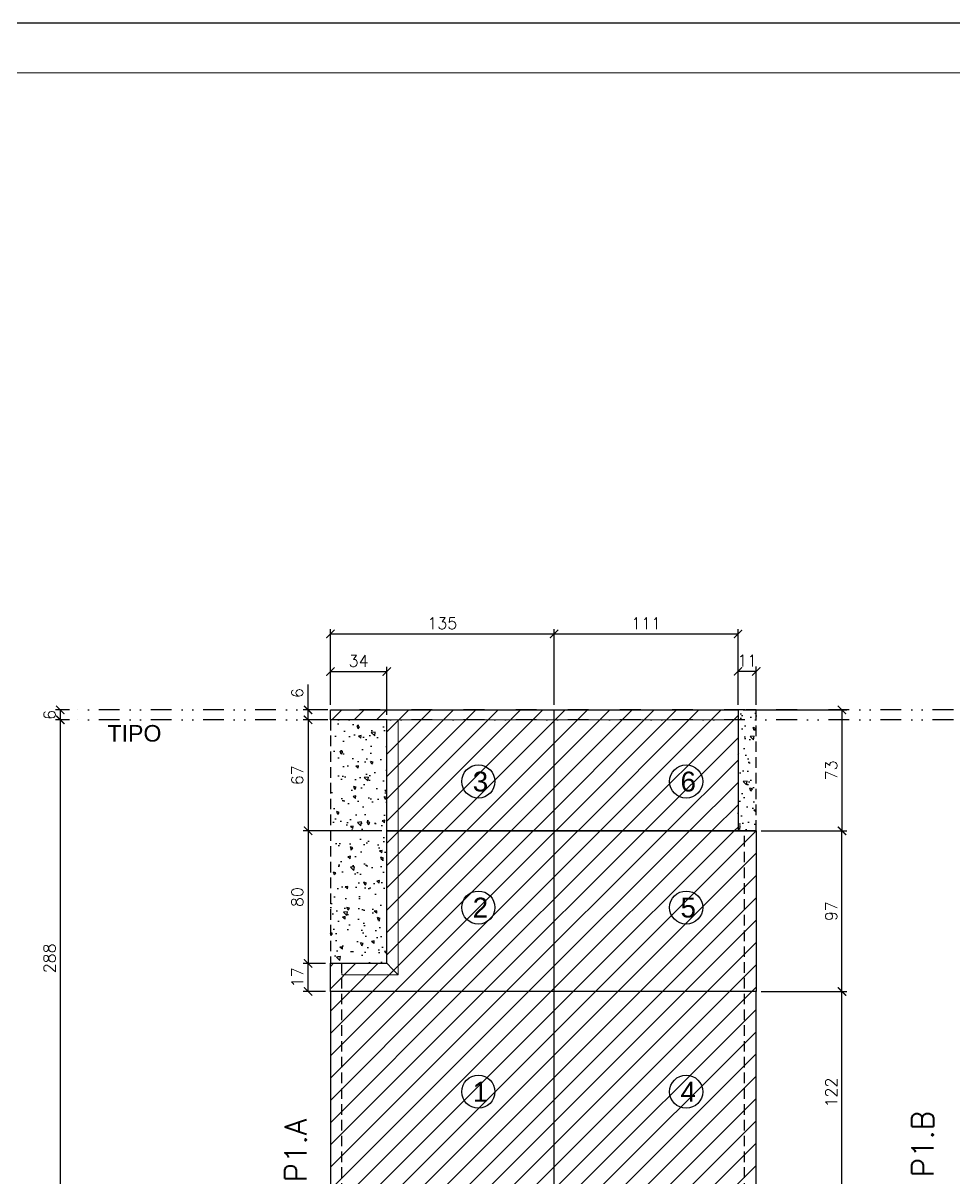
# Model space of a CAD drawing. Extents: x -23436 to 4767, y -3862 to 10024.
# Drawn here: x -17156 to -16595, y 6735 to 7432 of the extents above; entities that cross this region are included whole.
import ezdxf
from ezdxf.enums import TextEntityAlignment as Align

# ---------------------------------------------------------------- set-up
doc = ezdxf.new("R2010")
doc.units = 0
doc.header["$PDMODE"] = 2
doc.header["$PDSIZE"] = 10
doc.linetypes.add('DIVIDE2', pattern=[0.625, 0.25, -0.125, 0, -0.125, 0, -0.125])
doc.linetypes.add('HIDDEN', pattern=[9.525, 6.35, -3.175])
doc.layers.get('0').update_dxf_attribs({"lineweight": 13})
doc.layers.get('Defpoints').update_dxf_attribs({"lineweight": 13})
for name, color, linetype, lineweight in [('A-GENM', 7, 'Continuous', 18), ('cotas', 4, 'Continuous', 13), ('FOLHA MB', 7, 'Continuous', 13), ('Texto Seção', 7, 'Continuous', 15)]:
    doc.layers.add(name, color=color, linetype=linetype, lineweight=lineweight)
for name, color, linetype in [('Concreto', 250, 'HIDDEN'), ('Cota', 4, 'Continuous'), ('MB Logo', 254, 'Continuous'), ('Nível', 160, 'Continuous'), ('Painéis', 30, 'Continuous'), ('Reaproveitamento', 252, 'Continuous'), ('Romaneio', 10, 'Continuous'), ('Sarrafo de Pressão', 42, 'HIDDEN'), ('Texto Nível', 251, 'Continuous')]:
    doc.layers.add(name, color=color, linetype=linetype)
doc.layers.add('Laje_Perimetro', color=7, linetype='Continuous', plot=False)
doc.styles.add('ARIAL', font='arial.ttf', dxfattribs={"oblique": 15, "height": 25})
doc.styles.add('REGUA-120', font='ROMANS.shx', dxfattribs={"height": 15})
doc.styles.add('ROMANS', font='romans.shx')
doc.dimstyles.new('Cota Paínel', dxfattribs={"dimtxt": 7, "dimasz": 5, "dimexe": 3, "dimexo": 3, "dimgap": 3, "dimtad": 1, "dimdec": 1, "dimzin": 12, "dimdsep": 46, "dimtxsty": 'ROMANS', "dimblk": 'ARCHTICK', "dimcen": 0, "dimclrd": 4, "dimclre": 4, "dimclrt": 1, "dimadec": 1, "dimazin": 3, "dimtfac": 1, "dimtdec": 1, "dimtmove": 0, "dimatfit": 3, "dimldrblk": 'OBLIQUE', "dimfxl": 0, "dimtolj": 1, "dimtzin": 12, "dimarcsym": 0})
doc.dimstyles.new('PAINEL', dxfattribs={"dimtxt": 7, "dimasz": 5, "dimexe": 3, "dimexo": 3, "dimgap": 3, "dimtad": 1, "dimdec": 1, "dimzin": 12, "dimdsep": 46, "dimtxsty": 'ROMANS', "dimblk": 'ARCHTICK', "dimcen": 0, "dimclrd": 4, "dimclre": 4, "dimclrt": 1, "dimadec": 1, "dimazin": 3, "dimtfac": 1, "dimtdec": 1, "dimtmove": 0, "dimatfit": 3, "dimldrblk": 'OBLIQUE', "dimfxl": 0, "dimtolj": 1, "dimtzin": 12, "dimarcsym": 0})
pattern_1 = [(45, (1585, -9e-13), (-6.735192, 6.735192), [])]

# ---------------------------------------------------------------- blocks, each defined once
blk = doc.blocks.new('A$C169d8357')
at = {"layer": 'FOLHA MB', "color": 1}
for points in [[(0, 1199.94), (0, 149.94), (1485.02, 149.94), (1485.02, 1199.94)], [(70, 1169.94), (70, 179.94), (1455.02, 179.94), (1455.02, 1169.94)]]:
    blk.add_lwpolyline(points, close=True, dxfattribs=at)
blk = doc.blocks.new('_ArchTick')
at = {"color": 0, "linetype": 'ByBlock', "const_width": 0.15}
blk.add_lwpolyline([(-0.5, -0.5), (0.5, 0.5)], dxfattribs=at)
blk = doc.blocks.new('*D3771')
at = {"layer": 'Cota', "color": 4, "lineweight": -2, "transparency": 16777216}
for p, q in [((-16710.94, 6847.59), (-16659.22, 6847.59)), ((-16662.22, 6725.59), (-16662.22, 6847.59)), ((-16710.94, 6725.59), (-16659.22, 6725.59))]:
    blk.add_line(p, q, dxfattribs=at)
at = {"layer": 'Defpoints', "color": 0, "transparency": 16777216}
for p in [(-16713.94, 6847.59), (-16662.22, 6847.59), (-16713.94, 6725.59)]:
    blk.add_point(p, dxfattribs=at)
at = {"layer": 'Cota', "color": 4, "lineweight": -2, "transparency": 16777216, "xscale": 5, "yscale": 5, "zscale": 5}
for p, rotation in [((-16662.22, 6847.59), 90), ((-16662.22, 6725.59), 270)]:
    blk.add_blockref('_ArchTick', p, dxfattribs=dict(at, rotation=rotation))
at = {"layer": 'Cota', "color": 1, "transparency": 16777216, "insert": (-16668.72, 6786.59), "char_height": 7, "attachment_point": 5, "rotation": 90, "style": 'ROMANS'}
blk.add_mtext('\\A1;122', dxfattribs=at)
blk = doc.blocks.new('_OBLIQUE')
at = {"color": 0, "linetype": 'ByBlock', "lineweight": -2}
for p, q in [((0, 0), (-1, 0)), ((-0.5, -0.5), (0.5, 0.5))]:
    blk.add_line(p, q, dxfattribs=at)
blk = doc.blocks.new('*D3790')
at = {"layer": 'A-GENM', "color": 4, "lineweight": -2, "transparency": 16777216}
for p, q in [((-16721.94, 7017.59), (-16659.22, 7017.59)), ((-16662.22, 7017.59), (-16662.22, 6944.59)), ((-16710.94, 6944.59), (-16659.22, 6944.59))]:
    blk.add_line(p, q, dxfattribs=at)
at = {"layer": 'Defpoints', "color": 0, "transparency": 16777216}
for p in [(-16724.94, 7017.59), (-16713.94, 6944.59), (-16662.22, 6944.59)]:
    blk.add_point(p, dxfattribs=at)
at = {"layer": 'A-GENM', "color": 4, "lineweight": -2, "transparency": 16777216, "xscale": 5, "yscale": 5, "zscale": 5}
for p, rotation in [((-16662.22, 7017.59), 90), ((-16662.22, 6944.59), 270)]:
    blk.add_blockref('_ArchTick', p, dxfattribs=dict(at, rotation=rotation))
at = {"layer": 'A-GENM', "color": 1, "transparency": 16777216, "insert": (-16668.72, 6981.09), "char_height": 7, "attachment_point": 5, "rotation": 90, "style": 'ROMANS'}
blk.add_mtext('\\A1;73', dxfattribs=at)
blk = doc.blocks.new('*D3791')
at = {"layer": 'A-GENM', "color": 4, "lineweight": -2, "transparency": 16777216}
for p, q in [((-16710.94, 6944.59), (-16659.22, 6944.59)), ((-16662.22, 6847.59), (-16662.22, 6944.59)), ((-16710.94, 6847.59), (-16659.22, 6847.59))]:
    blk.add_line(p, q, dxfattribs=at)
at = {"layer": 'Defpoints', "color": 0, "transparency": 16777216}
for p in [(-16713.94, 6944.59), (-16662.22, 6944.59), (-16713.94, 6847.59)]:
    blk.add_point(p, dxfattribs=at)
at = {"layer": 'A-GENM', "color": 4, "lineweight": -2, "transparency": 16777216, "xscale": 5, "yscale": 5, "zscale": 5}
for p, rotation in [((-16662.22, 6944.59), 90), ((-16662.22, 6847.59), 270)]:
    blk.add_blockref('_ArchTick', p, dxfattribs=dict(at, rotation=rotation))
at = {"layer": 'A-GENM', "color": 1, "transparency": 16777216, "insert": (-16668.72, 6896.09), "char_height": 7, "attachment_point": 5, "rotation": 90, "style": 'ROMANS'}
blk.add_mtext('\\A1;97', dxfattribs=at)
blk = doc.blocks.new('*D3792')
at = {"layer": 'cotas', "color": 4, "lineweight": -2, "transparency": 16777216}
for p, q in [((-16939.94, 6944.59), (-16987.41, 6944.59)), ((-16984.41, 6944.59), (-16984.41, 6864.59)), ((-16973.94, 6864.59), (-16987.41, 6864.59))]:
    blk.add_line(p, q, dxfattribs=at)
at = {"layer": 'Defpoints', "color": 0, "transparency": 16777216}
for p in [(-16936.94, 6944.59), (-16984.41, 6864.59), (-16970.94, 6864.59)]:
    blk.add_point(p, dxfattribs=at)
at = {"layer": 'cotas', "color": 4, "lineweight": -2, "transparency": 16777216, "xscale": 5, "yscale": 5, "zscale": 5}
for p, rotation in [((-16984.41, 6944.59), 90), ((-16984.41, 6864.59), 270)]:
    blk.add_blockref('_ArchTick', p, dxfattribs=dict(at, rotation=rotation))
at = {"layer": 'cotas', "color": 1, "transparency": 16777216, "insert": (-16990.91, 6904.59), "char_height": 7, "attachment_point": 5, "rotation": 90, "style": 'ROMANS'}
blk.add_mtext('\\A1;80', dxfattribs=at)
blk = doc.blocks.new('*D3793')
at = {"layer": 'cotas', "color": 4, "lineweight": -2, "transparency": 16777216}
for p, q in [((-16973.94, 7011.59), (-16987.41, 7011.59)), ((-16984.41, 7011.59), (-16984.41, 6944.59)), ((-16939.94, 6944.59), (-16987.41, 6944.59))]:
    blk.add_line(p, q, dxfattribs=at)
at = {"layer": 'Defpoints', "color": 0, "transparency": 16777216}
for p in [(-16970.94, 7011.59), (-16984.41, 6944.59), (-16936.94, 6944.59)]:
    blk.add_point(p, dxfattribs=at)
at = {"layer": 'cotas', "color": 4, "lineweight": -2, "transparency": 16777216, "xscale": 5, "yscale": 5, "zscale": 5}
for p, rotation in [((-16984.41, 7011.59), 90), ((-16984.41, 6944.59), 270)]:
    blk.add_blockref('_ArchTick', p, dxfattribs=dict(at, rotation=rotation))
at = {"layer": 'cotas', "color": 1, "transparency": 16777216, "insert": (-16990.91, 6978.09), "char_height": 7, "attachment_point": 5, "rotation": 90, "style": 'ROMANS'}
blk.add_mtext('\\A1;67', dxfattribs=at)
blk = doc.blocks.new('*D3812')
at = {"layer": 'cotas', "color": 4, "lineweight": -2, "transparency": 16777216}
for p, q in [((-16724.94, 7020.59), (-16724.94, 7043.88)), ((-16713.94, 7020.59), (-16713.94, 7043.88)), ((-16713.94, 7040.88), (-16724.94, 7040.88))]:
    blk.add_line(p, q, dxfattribs=at)
at = {"layer": 'Defpoints', "color": 0, "transparency": 16777216}
for p in [(-16724.94, 7040.88), (-16724.94, 7017.59), (-16713.94, 7017.59)]:
    blk.add_point(p, dxfattribs=at)
at = {"layer": 'cotas', "color": 4, "lineweight": -2, "transparency": 16777216, "xscale": 5, "yscale": 5, "zscale": 5, "rotation": 180}
blk.add_blockref('_ArchTick', (-16724.94, 7040.88), dxfattribs=at)
at = {"layer": 'cotas', "color": 4, "lineweight": -2, "transparency": 16777216, "xscale": 5, "yscale": 5, "zscale": 5}
blk.add_blockref('_ArchTick', (-16713.94, 7040.88), dxfattribs=at)
at = {"layer": 'cotas', "color": 1, "transparency": 16777216, "insert": (-16719.44, 7047.38), "char_height": 7, "attachment_point": 5, "style": 'ROMANS'}
blk.add_mtext('\\A1;11', dxfattribs=at)
blk = doc.blocks.new('*D3813')
at = {"layer": 'cotas', "color": 4, "lineweight": -2, "transparency": 16777216}
for p, q in [((-16970.94, 7020.59), (-16970.94, 7043.7)), ((-16936.94, 7014.59), (-16936.94, 7043.7)), ((-16970.94, 7040.7), (-16936.94, 7040.7))]:
    blk.add_line(p, q, dxfattribs=at)
at = {"layer": 'Defpoints', "color": 0, "transparency": 16777216}
for p in [(-16936.94, 7040.7), (-16970.94, 7017.59), (-16936.94, 7011.59)]:
    blk.add_point(p, dxfattribs=at)
at = {"layer": 'cotas', "color": 4, "lineweight": -2, "transparency": 16777216, "xscale": 5, "yscale": 5, "zscale": 5, "rotation": 180}
blk.add_blockref('_ArchTick', (-16970.94, 7040.7), dxfattribs=at)
at = {"layer": 'cotas', "color": 4, "lineweight": -2, "transparency": 16777216, "xscale": 5, "yscale": 5, "zscale": 5}
blk.add_blockref('_ArchTick', (-16936.94, 7040.7), dxfattribs=at)
at = {"layer": 'cotas', "color": 1, "transparency": 16777216, "insert": (-16953.94, 7047.2), "char_height": 7, "attachment_point": 5, "style": 'ROMANS'}
blk.add_mtext('\\A1;34', dxfattribs=at)
blk = doc.blocks.new('*D3814')
at = {"layer": 'cotas', "color": 4, "lineweight": -2, "transparency": 16777216}
for p, q in [((-16970.94, 7020.59), (-16970.94, 7066.43)), ((-16970.94, 7063.43), (-16835.94, 7063.43)), ((-16835.94, 7020.59), (-16835.94, 7066.43))]:
    blk.add_line(p, q, dxfattribs=at)
at = {"layer": 'Defpoints', "color": 0, "transparency": 16777216}
for p in [(-16835.94, 7063.43), (-16970.94, 7017.59), (-16835.94, 7017.59)]:
    blk.add_point(p, dxfattribs=at)
at = {"layer": 'cotas', "color": 4, "lineweight": -2, "transparency": 16777216, "xscale": 5, "yscale": 5, "zscale": 5, "rotation": 180}
blk.add_blockref('_ArchTick', (-16970.94, 7063.43), dxfattribs=at)
at = {"layer": 'cotas', "color": 4, "lineweight": -2, "transparency": 16777216, "xscale": 5, "yscale": 5, "zscale": 5}
blk.add_blockref('_ArchTick', (-16835.94, 7063.43), dxfattribs=at)
at = {"layer": 'cotas', "color": 1, "transparency": 16777216, "insert": (-16903.44, 7069.93), "char_height": 7, "attachment_point": 5, "style": 'ROMANS'}
blk.add_mtext('\\A1;135', dxfattribs=at)
blk = doc.blocks.new('*D3815')
at = {"layer": 'cotas', "color": 4, "lineweight": -2, "transparency": 16777216}
for p, q in [((-16835.94, 7020.59), (-16835.94, 7066.43)), ((-16835.94, 7063.43), (-16724.94, 7063.43)), ((-16724.94, 7020.59), (-16724.94, 7066.43))]:
    blk.add_line(p, q, dxfattribs=at)
at = {"layer": 'Defpoints', "color": 0, "transparency": 16777216}
for p in [(-16724.94, 7063.43), (-16835.94, 7017.59), (-16724.94, 7017.59)]:
    blk.add_point(p, dxfattribs=at)
at = {"layer": 'cotas', "color": 4, "lineweight": -2, "transparency": 16777216, "xscale": 5, "yscale": 5, "zscale": 5, "rotation": 180}
blk.add_blockref('_ArchTick', (-16835.94, 7063.43), dxfattribs=at)
at = {"layer": 'cotas', "color": 4, "lineweight": -2, "transparency": 16777216, "xscale": 5, "yscale": 5, "zscale": 5}
blk.add_blockref('_ArchTick', (-16724.94, 7063.43), dxfattribs=at)
at = {"layer": 'cotas', "color": 1, "transparency": 16777216, "insert": (-16780.44, 7069.93), "char_height": 7, "attachment_point": 5, "style": 'ROMANS'}
blk.add_mtext('\\A1;111', dxfattribs=at)
blk = doc.blocks.new('*D4646')
at = {"layer": 'cotas', "color": 4, "lineweight": -2, "transparency": 16777216}
for p, q in [((-16984.41, 7017.59), (-16984.41, 7032.93)), ((-16973.94, 7017.59), (-16987.41, 7017.59)), ((-16984.41, 7011.59), (-16984.41, 7017.59)), ((-16973.94, 7011.59), (-16987.41, 7011.59))]:
    blk.add_line(p, q, dxfattribs=at)
at = {"layer": 'Defpoints', "color": 0, "transparency": 16777216}
for p in [(-16984.41, 7017.59), (-16970.94, 7017.59), (-16970.94, 7011.59)]:
    blk.add_point(p, dxfattribs=at)
at = {"layer": 'cotas', "color": 4, "lineweight": -2, "transparency": 16777216, "xscale": 5, "yscale": 5, "zscale": 5}
for p, rotation in [((-16984.41, 7017.59), 90), ((-16984.41, 7011.59), 270)]:
    blk.add_blockref('_ArchTick', p, dxfattribs=dict(at, rotation=rotation))
at = {"layer": 'cotas', "color": 1, "transparency": 16777216, "insert": (-16990.91, 7027.76), "char_height": 7, "attachment_point": 5, "rotation": 90, "style": 'ROMANS'}
blk.add_mtext('\\A1;6', dxfattribs=at)
blk = doc.blocks.new('*D5039')
at = {"layer": 'cotas', "color": 4, "lineweight": -2, "transparency": 16777216}
for p, q in [((-17128.41, 7011.59), (-17136.9, 7011.59)), ((-17133.9, 6723.59), (-17133.9, 7011.59)), ((-17144.26, 6723.59), (-17130.9, 6723.59))]:
    blk.add_line(p, q, dxfattribs=at)
at = {"layer": 'Defpoints', "color": 0, "transparency": 16777216}
for p in [(-17133.9, 7011.59), (-17125.41, 7011.59), (-17147.26, 6723.59)]:
    blk.add_point(p, dxfattribs=at)
at = {"layer": 'cotas', "color": 4, "lineweight": -2, "transparency": 16777216, "xscale": 5, "yscale": 5, "zscale": 5}
for p, rotation in [((-17133.9, 7011.59), 90), ((-17133.9, 6723.59), 270)]:
    blk.add_blockref('_ArchTick', p, dxfattribs=dict(at, rotation=rotation))
at = {"layer": 'cotas', "color": 1, "transparency": 16777216, "insert": (-17140.4, 6867.59), "char_height": 7, "attachment_point": 5, "rotation": 90, "style": 'ROMANS'}
blk.add_mtext('\\A1;288', dxfattribs=at)
blk = doc.blocks.new('*D5040')
at = {"layer": 'cotas', "color": 4, "lineweight": -2, "transparency": 16777216}
for p, q in [((-17128.41, 7017.59), (-17136.9, 7017.59)), ((-17133.9, 7011.59), (-17133.9, 7017.59)), ((-17128.41, 7011.59), (-17136.9, 7011.59))]:
    blk.add_line(p, q, dxfattribs=at)
at = {"layer": 'Defpoints', "color": 0, "transparency": 16777216}
for p in [(-17133.9, 7017.59), (-17125.41, 7017.59), (-17125.41, 7011.59)]:
    blk.add_point(p, dxfattribs=at)
at = {"layer": 'cotas', "color": 4, "lineweight": -2, "transparency": 16777216, "xscale": 5, "yscale": 5, "zscale": 5}
for p, rotation in [((-17133.9, 7017.59), 90), ((-17133.9, 7011.59), 270)]:
    blk.add_blockref('_ArchTick', p, dxfattribs=dict(at, rotation=rotation))
at = {"layer": 'cotas', "color": 1, "transparency": 16777216, "insert": (-17140.4, 7014.59), "char_height": 7, "attachment_point": 5, "rotation": 90, "style": 'ROMANS'}
blk.add_mtext('\\A1;6', dxfattribs=at)
blk = doc.blocks.new('*D6306')
at = {"layer": 'Defpoints', "color": 0, "transparency": 16777216}
for p in [(-16984.41, 6864.59), (-16970.94, 6864.59), (-16970.94, 6847.59)]:
    blk.add_point(p, dxfattribs=at)
at = {"layer": 'Texto Nível', "color": 4, "lineweight": -2, "transparency": 16777216}
for p, q in [((-16973.94, 6864.59), (-16987.41, 6864.59)), ((-16984.41, 6847.59), (-16984.41, 6864.59)), ((-16973.94, 6847.59), (-16987.41, 6847.59))]:
    blk.add_line(p, q, dxfattribs=at)
at = {"layer": 'Texto Nível', "color": 4, "lineweight": -2, "transparency": 16777216, "xscale": 5, "yscale": 5, "zscale": 5}
for p, rotation in [((-16984.41, 6864.59), 90), ((-16984.41, 6847.59), 270)]:
    blk.add_blockref('_ArchTick', p, dxfattribs=dict(at, rotation=rotation))
at = {"layer": 'Texto Nível', "color": 1, "transparency": 16777216, "insert": (-16990.91, 6856.09), "char_height": 7, "attachment_point": 5, "rotation": 90, "style": 'ROMANS'}
blk.add_mtext('\\A1;17', dxfattribs=at)

msp = doc.modelspace()

# ---------------------------------------------------------------- hatches: boundary and pattern name
at = {"layer": 'Concreto'}
h = msp.add_hatch(dxfattribs=at)
h.set_pattern_fill('AR-CONC', color=256, scale=0.1, angle=90)
h.set_pattern_definition([(140, (1585, -29), (1.593909, 18.218467), [1.905, -20.955]), (85, (1585, -29), (-19.105685, -3.524342), [1.524, -16.764058]), (190.45144, (1585.133, -27.482), (-17.511775, 14.694125), [1.619001, -17.809024]), (136.1842, (1579.92, -29), (4.204233, 27.107904), [2.8575, -31.4325]), (186.63556, (1580.27, -26.74), (-24.742612, 23.740413), [2.428502, -26.71356]), (81.18415, (1579.92, -29), (-24.742612, 23.740413), [2.285997, -25.145973]), (111, (1581.19, -26.46), (10.22652, 15.161439), [1.905, -20.955]), (56, (1581.19, -26.46), (-18.418797, 6.180203), [1.524, -16.764]), (161.45145, (1582.042, -25.197), (-8.192277, 21.341642), [1.619001, -17.808994]), (127.5, (1585, -29), (-8.4555039, 0.3088603), [0, -16.5608, 0, -17.018, 0, -16.8275]), (97.5, (1585, -29), (-10.0180575, 6.6819663), [0, -9.7028, 0, -16.1798, 0, -6.4135]), (57.5, (1585, -34.664), (0.5728744, 13.5590595), [0, -6.35, 0, -19.812, 0, -26.289]), (47.5, (1585, -37.204), (-2.542649, 14.812918), [0, -8.255, 0, -13.1572, 0, -18.669])])
h.paths.add_polyline_path([(-16724.942, 6944.595), (-16713.942, 6944.595), (-16713.942, 7018.595), (-16724.942, 7018.595)])
h = msp.add_hatch(dxfattribs=at)
h.set_pattern_fill('AR-CONC', color=256, scale=0.1, angle=90)
h.set_pattern_definition([(140, (2e-12, 4607), (1.593909, 18.218467), [1.905, -20.955]), (85, (2e-12, 4607), (-19.105685, -3.524342), [1.524, -16.764058]), (190.45144, (0.133, 4608.518), (-17.511775, 14.694125), [1.619, -17.809024]), (136.1842, (-5.08, 4607), (4.204233, 27.107904), [2.8575, -31.4325]), (186.63556, (-4.73, 4609.26), (-24.742612, 23.740413), [2.428502, -26.71356]), (81.18415, (-5.08, 4607), (-24.742612, 23.740413), [2.285997, -25.145973]), (111, (-3.81, 4609.54), (10.22652, 15.161439), [1.905, -20.955]), (56, (-3.81, 4609.54), (-18.418797, 6.180203), [1.524, -16.764]), (161.45145, (-2.958, 4610.803), (-8.192277, 21.341642), [1.619, -17.808994]), (127.5, (2e-12, 4607), (-8.455504, 0.3088603), [0, -16.5608, 0, -17.018, 0, -16.8275]), (97.5, (2e-12, 4607), (-10.0180575, 6.6819663), [0, -9.7028, 0, -16.1798, 0, -6.4135]), (57.5, (2e-12, 4601.336), (0.5728744, 13.5590595), [0, -6.35, 0, -19.812, 0, -26.289]), (47.5, (2e-12, 4598.796), (-2.542649, 14.812918), [0, -8.255, 0, -13.1572, 0, -18.669])])
h.paths.add_polyline_path([(-16970.942, 6864.595), (-16936.942, 6864.595), (-16936.942, 7011.595), (-16970.942, 7011.595)])
at = {"layer": 'Reaproveitamento'}
h = msp.add_hatch(dxfattribs=at)
h.set_pattern_fill('ANSI31', color=256, scale=3, style=0)
h.set_pattern_definition([(45, (-11602.353, -9e-13), (-6.735192, 6.735192), [])])
h.paths.add_polyline_path([(-16936.942, 6944.595), (-16936.942, 7011.595), (-16970.942, 7011.595), (-16970.942, 7017.595), (-16724.942, 7017.595), (-16724.942, 6944.595), (-16713.942, 6944.595)])
h = msp.add_hatch(dxfattribs=at)
h.set_pattern_fill('ANSI31', color=256, scale=3, style=0)
h.set_pattern_definition(pattern_1)
h.paths.add_polyline_path([(-16970.942, 6847.595), (-16970.942, 6864.595), (-16936.942, 6864.595), (-16936.942, 6944.595), (-16713.942, 6944.595), (-16713.942, 6847.595)])
h = msp.add_hatch(dxfattribs=at)
h.set_pattern_fill('ANSI31', color=256, scale=3, style=0)
h.set_pattern_definition(pattern_1)
h.paths.add_polyline_path([(-16970.942, 6725.595), (-16713.942, 6725.595), (-16713.942, 6847.595), (-16970.942, 6847.595)])

# ---------------------------------------------------------------- linework, layer by layer
at = {"layer": 'Concreto'}
for points in [[(-16724.942, 6944.595), (-16713.942, 6944.595), (-16713.942, 7017.595), (-16724.942, 7017.595)], [(-16970.942, 6864.595), (-16936.942, 6864.595), (-16936.942, 7011.595), (-16970.942, 7011.595)]]:
    msp.add_lwpolyline(points, close=True, dxfattribs=at)
at = {"layer": 'cotas', "color": 50}
for p, q in [((-16970.942, 7017.595), (-16970.942, 7014.595)), ((-16970.942, 7017.595), (-16724.942, 7017.595)), ((-16970.942, 7011.595), (-16970.942, 7014.595)), ((-16724.942, 7017.595), (-16724.942, 7014.595)), ((-16724.942, 7011.595), (-16724.942, 7014.595)), ((-16970.942, 7011.595), (-16724.942, 7011.595)), ((-16936.942, 6864.595), (-16936.942, 7011.595)), ((-16936.942, 7011.595), (-16933.442, 7011.595)), ((-16929.942, 7011.595), (-16933.442, 7011.595)), ((-16929.942, 6857.595), (-16929.942, 7011.595)), ((-16963.942, 6864.595), (-16963.942, 6861.095)), ((-16963.942, 6864.595), (-16936.942, 6864.595)), ((-16963.942, 6857.595), (-16963.942, 6861.095)), ((-16936.942, 6864.595), (-16933.442, 6861.095)), ((-16929.942, 6857.595), (-16933.442, 6861.095)), ((-16963.942, 6857.595), (-16929.942, 6857.595))]:
    msp.add_line(p, q, dxfattribs=at)
at = {"layer": 'Laje_Perimetro'}
msp.add_lwpolyline([(-16021.356, 7432.259), (-17506.377, 7432.259), (-17506.377, 6382.259), (-16021.356, 6382.259)], close=True, dxfattribs=at)
at = {"layer": 'Nível', "color": 143, "linetype": 'DIVIDE2', "ltscale": 50, "true_color": 0x7aafdf}
msp.add_line((-16060.341, 7017.595), (-17125.41, 7017.595), dxfattribs=at)
at = {"layer": 'Nível', "linetype": 'DIVIDE2', "ltscale": 50}
msp.add_line((-16060.341, 7011.595), (-17125.41, 7011.595), dxfattribs=at)
at = {"layer": 'Painéis', "color": 32, "true_color": 0xcd6928}
msp.add_line((-16835.942, 6725.595), (-16835.942, 7017.595), dxfattribs=at)
for points in [[(-16936.942, 6944.595), (-16936.942, 7011.595), (-16970.942, 7011.595), (-16970.942, 7017.595), (-16724.942, 7017.595), (-16724.942, 6944.595), (-16713.942, 6944.595), (-16713.942, 6944.595)], [(-16970.942, 6847.595), (-16970.942, 6864.595), (-16936.942, 6864.595), (-16936.942, 6944.595), (-16713.942, 6944.595), (-16713.942, 6847.595)], [(-16970.942, 6725.595), (-16713.942, 6725.595), (-16713.942, 6847.595), (-16970.942, 6847.595)]]:
    msp.add_lwpolyline(points, close=True, dxfattribs=at)
at = {"layer": 'Romaneio'}
for centre in [(-16881.642, 6974.342), (-16756.257, 6974.342), (-16881.642, 6898.248), (-16756.257, 6898.248), (-16881.642, 6787.076), (-16756.257, 6787.076)]:
    msp.add_circle(centre, 10, dxfattribs=at)
at = {"layer": 'Sarrafo de Pressão'}
for p, q in [((-16721.065, 6725.595), (-16721.065, 6944.595)), ((-16963.942, 6725.595), (-16963.942, 6864.595))]:
    msp.add_line(p, q, dxfattribs=at)

# ---------------------------------------------------------------- block references
at = {"layer": 'MB Logo'}
msp.add_blockref('A$C169d8357', (-17506.377, 6232.321), dxfattribs=at)

# ---------------------------------------------------------------- texts
at = {"color": 1, "insert": (-16640.228, 7130.2), "char_height": 7, "width": 109.21891, "attachment_point": 1, "style": 'ROMANS'}
msp.add_mtext('\\A1;', dxfattribs=at)
at = {"layer": 'Romaneio', "color": 0, "style": 'ARIAL'}
for s, p in [('3', (-16880.389, 6974.342)), ('6', (-16755.004, 6974.342)), ('2', (-16880.389, 6898.248)), ('5', (-16755.004, 6898.248)), ('1', (-16880.389, 6787.076)), ('4', (-16755.004, 6787.076))]:
    msp.add_text(s, height=12, dxfattribs=at).set_placement(p, align=Align.MIDDLE_CENTER)
at = {"layer": 'Texto Nível', "style": 'ARIAL'}
msp.add_text('TIPO', height=10, dxfattribs=at).set_placement((-17072.886, 6998.465), align=Align.RIGHT)
at = {"layer": 'Texto Seção', "char_height": 13, "width": 285.32988, "rotation": 90, "style": 'REGUA-120'}
for s, insert, attachment_point in [('P1.A', (-16985.42, 6732.383), 7), ('P1.B', (-16620.059, 6735.453), 1)]:
    msp.add_mtext(s, dxfattribs=dict(at, insert=insert, attachment_point=attachment_point))

# ---------------------------------------------------------------- dimensions: what is measured, and where the dimension line sits
at = {"layer": 'A-GENM', "color": 6}
for p1, picture, middle in [((-16724.942, 7017.595), '*D3790', (-16668.716, 6981.095)), ((-16713.942, 6847.595), '*D3791', (-16668.716, 6896.095))]:
    dim = msp.add_linear_dim(base=(-16662.216, 6944.595), p1=p1, p2=(-16713.942, 6944.595), angle=90, dimstyle='PAINEL', override={"dimarcsym": 2}, dxfattribs=at)
    dim.commit()
    dim.dimension.update_dxf_attribs({"geometry": picture, "text_midpoint": middle})
at = {"layer": 'Cota', "color": 2}
dim = msp.add_linear_dim(base=(-16662.216, 6847.595), p1=(-16713.942, 6725.595), p2=(-16713.942, 6847.595), angle=90, dimstyle='Cota Paínel', dxfattribs=at)
dim.commit()
dim.dimension.update_dxf_attribs({"geometry": '*D3771', "text_midpoint": (-16668.716, 6786.595)})
at = {"layer": 'cotas'}
for base, p1, p2, picture, middle in [((-16835.942, 7063.431), (-16970.942, 7017.595), (-16835.942, 7017.595), '*D3814', (-16903.442, 7069.931)), ((-16724.942, 7063.431), (-16835.942, 7017.595), (-16724.942, 7017.595), '*D3815', (-16780.442, 7069.931)), ((-16936.942, 7040.7), (-16970.942, 7017.595), (-16936.942, 7011.595), '*D3813', (-16953.942, 7047.2))]:
    dim = msp.add_linear_dim(base=base, p1=p1, p2=p2, dimstyle='PAINEL', override={"dimarcsym": 2}, dxfattribs=at)
    dim.commit()
    dim.dimension.update_dxf_attribs({"geometry": picture, "text_midpoint": middle})
dim = msp.add_linear_dim(base=(-16724.942, 7040.878), p1=(-16713.942, 7017.595), p2=(-16724.942, 7017.595), dimstyle='PAINEL', override={"dimarcsym": 2}, dxfattribs=at)
dim.commit()
dim.dimension.update_dxf_attribs({"geometry": '*D3812', "text_midpoint": (-16719.442, 7040.878), "dimtype": 160})
for base, p1, p2, picture, middle in [((-16984.414, 7017.595), (-16970.942, 7011.595), (-16970.942, 7017.595), '*D4646', (-16990.914, 7027.761)), ((-16984.414, 6944.595), (-16970.942, 7011.595), (-16936.942, 6944.595), '*D3793', (-16990.914, 6978.095)), ((-16984.414, 6864.595), (-16936.942, 6944.595), (-16970.942, 6864.595), '*D3792', (-16990.914, 6904.595))]:
    dim = msp.add_linear_dim(base=base, p1=p1, p2=p2, angle=90, dimstyle='PAINEL', override={"dimarcsym": 2}, dxfattribs=at)
    dim.commit()
    dim.dimension.update_dxf_attribs({"geometry": picture, "text_midpoint": middle})
at = {"layer": 'cotas', "color": 2}
dim = msp.add_linear_dim(base=(-17133.898, 7011.595), p1=(-17147.256, 6723.595), p2=(-17125.41, 7011.595), angle=90, dimstyle='PAINEL', override={"dimarcsym": 2}, dxfattribs=at)
dim.commit()
dim.dimension.update_dxf_attribs({"geometry": '*D5039', "text_midpoint": (-17140.398, 6867.595)})
dim = msp.add_linear_dim(base=(-17133.898, 7017.595), p1=(-17125.41, 7011.595), p2=(-17125.41, 7017.595), angle=90, dimstyle='PAINEL', override={"dimarcsym": 2}, dxfattribs=at)
dim.commit()
dim.dimension.update_dxf_attribs({"geometry": '*D5040', "text_midpoint": (-17133.898, 7014.595), "dimtype": 160})
at = {"layer": 'Texto Nível'}
dim = msp.add_linear_dim(base=(-16984.414, 6864.595), p1=(-16970.942, 6847.595), p2=(-16970.942, 6864.595), angle=90, dimstyle='Cota Paínel', dxfattribs=at)
dim.commit()
dim.dimension.update_dxf_attribs({"geometry": '*D6306', "text_midpoint": (-16990.914, 6856.095)})

doc.saveas('drawing.dxf')
